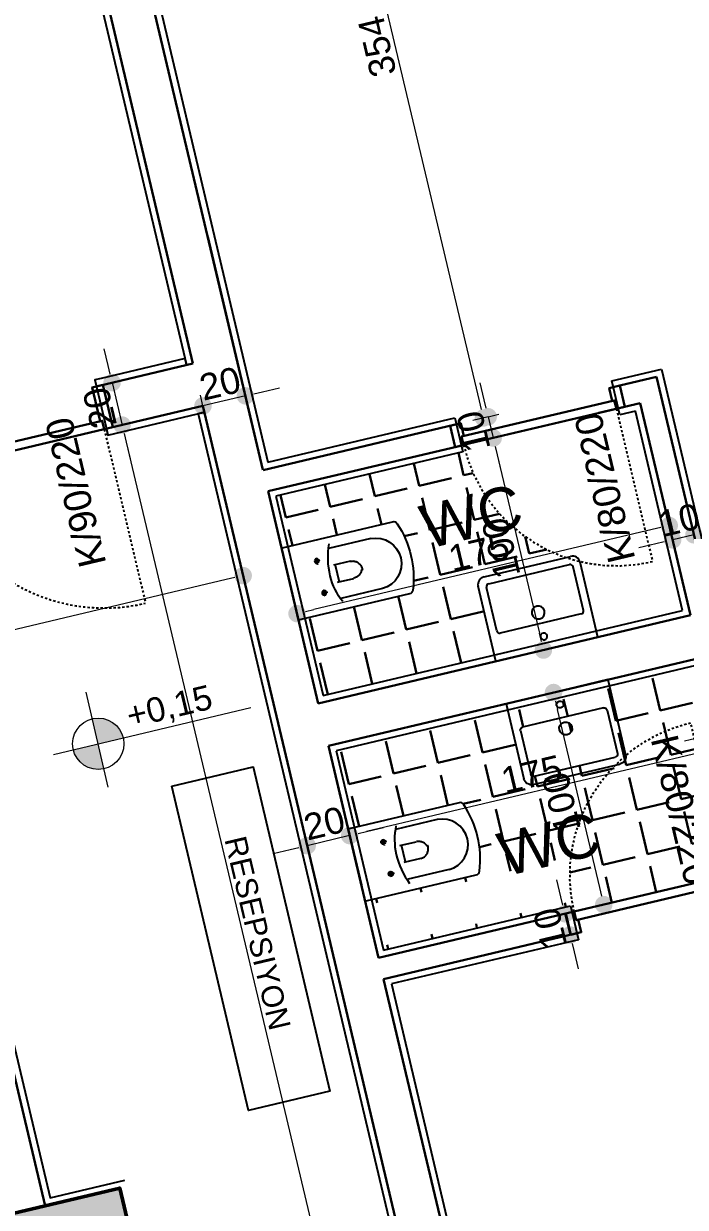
# Model space of a CAD drawing. Header units: millimetres. Extents: x 38129 to 72024, y -56282 to 16512.
# Drawn here: x 40850.4 to 40880.7, y -44482.3 to -44428 of the extents above; entities that cross this region are included whole.
import ezdxf

# ---------------------------------------------------------------- set-up
doc = ezdxf.new("R2010")
doc.units = ezdxf.units.MM
doc.linetypes.add('CENTER2', pattern=[1.125, 0.75, -0.125, 0.125, -0.125])
doc.linetypes.add('HIDDEN', pattern=[0.375, 0.25, -0.125])
for name, color, linetype, lineweight in [('COLUMN4', 3, 'Continuous', 50), ('DIŞÖLÇÜ', 37, 'Continuous', 0), ('DUVAR', 255, 'Continuous', 30), ('KAPI', 4, 'Continuous', 30), ('KOT', 7, 'Continuous', 20), ('M', 210, 'Continuous', 30), ('mahal', 7, 'Continuous', 5), ('pencere+KAPI', 1, 'Continuous', 0), ('TARAMA', 252, 'Continuous', 0), ('ölçü İÇ', 31, 'Continuous', 0)]:
    doc.layers.add(name, color=color, linetype=linetype, lineweight=lineweight)
for name, color, linetype in [('HIDDEN', 1, 'HIDDEN'), ('sıva', 41, 'Continuous'), ('tefriş', 42, 'Continuous')]:
    doc.layers.add(name, color=color, linetype=linetype)
doc.styles.add('icdisolcu_yazi', font='arial.ttf')
doc.styles.get("Standard").update_dxf_attribs({"font": 'arial.ttf'})
doc.styles.add('style1', font='arial.ttf')
doc.dimstyles.new('İç Ölçü', dxfattribs={"dimtxt": 12, "dimasz": 8, "dimexe": 5, "dimexo": 0, "dimgap": 2, "dimtad": 1, "dimdec": 0, "dimzin": 12, "dimdsep": 46, "dimtxsty": 'icdisolcu_yazi', "dimblk": 'DOT', "dimcen": 8, "dimdle": 5, "dimclrd": 256, "dimclre": 256, "dimclrt": 7, "dimadec": 0, "dimazin": 3, "dimtfac": 1, "dimtdec": 0, "dimtix": 1, "dimtmove": 2, "dimatfit": 3, "dimldrblk": 'DOT', "dimfxl": 0, "dimtolj": 1, "dimtzin": 0, "dimlwd": -1, "dimlwe": -1, "dimarcsym": 0})
pattern_1 = [(0, (0, -4343.514), (0, 20.955), [15.24, -5.715]), (90, (0, -4343.514), (-20.955, 1e-15), [15.24, -5.715])]

# ---------------------------------------------------------------- blocks, each defined once
blk = doc.blocks.new('*U12')
for p, q in [((4, 0), (0, 0)), ((86, 0), (90, 0))]:
    blk.add_line(p, q)
blk.add_lwpolyline([(4, 0), (86, 0), (86, -4), (4, -4)], close=True)
for points in [[(0, -20), (5, -20), (5, -4)], [(90, -20), (85, -20), (85, -4)]]:
    blk.add_lwpolyline(points)
at = {"layer": 'DUVAR'}
for p, q in [((0, 0), (0, -20)), ((90, 0), (90, -20))]:
    blk.add_line(p, q, dxfattribs=at)
at = {"layer": 'HIDDEN'}
blk.add_line((4, 0), (4, 82), dxfattribs=at)
blk.add_arc((4, 0), 82, 360, 90, dxfattribs=at)
blk = doc.blocks.new('_Dot')
at = {"color": 0, "lineweight": -2}
blk.add_line((-0.5, 0), (-1, 0), dxfattribs=at)
at = {"color": 0, "lineweight": 30, "const_width": 0.5}
blk.add_lwpolyline([(-0.25, 0, 1), (0.25, 0, 1)], format="xyb", close=True, dxfattribs=at)
blk = doc.blocks.new('*D174')
at = {"layer": 'Defpoints', "color": 0, "transparency": 16777216}
for p in [(37663.56, -17993.44), (37663.56, -18013.44), (37663.56, -18013.44)]:
    blk.add_point(p, dxfattribs=at)
at = {"layer": 'ölçü İÇ', "linetype": 'Continuous', "transparency": 16777216}
for p, q in [((37663.56, -17985.44), (37663.56, -17977.44)), ((37663.56, -17993.44), (37663.56, -18013.44)), ((37663.56, -18021.44), (37663.56, -18029.44))]:
    blk.add_line(p, q, dxfattribs=at)
at = {"layer": 'ölçü İÇ', "transparency": 16777216}
for p, q in [((37663.56, -17993.44), (37668.56, -17993.44)), ((37663.56, -18013.44), (37668.56, -18013.44))]:
    blk.add_line(p, q, dxfattribs=at)
at = {"layer": 'ölçü İÇ', "transparency": 16777216, "xscale": 8, "yscale": 8, "zscale": 8}
for p, rotation in [((37663.56, -17993.44), 270), ((37663.56, -18013.44), 90)]:
    blk.add_blockref('_Dot', p, dxfattribs=dict(at, rotation=rotation))
at = {"layer": 'ölçü İÇ', "color": 7, "transparency": 16777216, "insert": (37655.43, -18003.44), "char_height": 12, "attachment_point": 5, "rotation": 90, "style": 'icdisolcu_yazi'}
blk.add_mtext('\\A1;20', dxfattribs=at)
blk = doc.blocks.new('*D175')
at = {"layer": 'Defpoints', "color": 0, "transparency": 16777216}
for p in [(37663.56, -18013.44), (37663.56, -19393.76), (37663.56, -19393.76)]:
    blk.add_point(p, dxfattribs=at)
at = {"layer": 'ölçü İÇ', "transparency": 16777216}
for p, q in [((37663.56, -18013.44), (37668.56, -18013.44)), ((37663.56, -19393.76), (37668.56, -19393.76))]:
    blk.add_line(p, q, dxfattribs=at)
at = {"layer": 'ölçü İÇ', "linetype": 'Continuous', "transparency": 16777216}
blk.add_line((37663.56, -18021.44), (37663.56, -19385.76), dxfattribs=at)
at = {"layer": 'ölçü İÇ', "transparency": 16777216, "xscale": 8, "yscale": 8, "zscale": 8}
for p, rotation in [((37663.56, -18013.44), 90), ((37663.56, -19393.76), 270)]:
    blk.add_blockref('_Dot', p, dxfattribs=dict(at, rotation=rotation))
at = {"layer": 'ölçü İÇ', "color": 7, "transparency": 16777216, "insert": (37655.43, -18703.6), "char_height": 12, "attachment_point": 5, "rotation": 90, "style": 'icdisolcu_yazi'}
blk.add_mtext('\\A1;1380', dxfattribs=at)
blk = doc.blocks.new('*D232')
at = {"layer": 'Defpoints', "color": 0, "transparency": 16777216}
for p in [(37701.66, -18013.44), (37701.66, -18013.44), (37721.66, -18048.06)]:
    blk.add_point(p, dxfattribs=at)
at = {"layer": 'ölçü İÇ', "transparency": 16777216}
for p, q in [((37701.66, -18013.44), (37701.66, -18008.44)), ((37721.66, -18018.44), (37721.66, -18008.44))]:
    blk.add_line(p, q, dxfattribs=at)
at = {"layer": 'ölçü İÇ', "linetype": 'Continuous', "transparency": 16777216}
for p, q in [((37693.66, -18013.44), (37685.66, -18013.44)), ((37721.66, -18013.44), (37701.66, -18013.44)), ((37729.66, -18013.44), (37737.66, -18013.44))]:
    blk.add_line(p, q, dxfattribs=at)
at = {"layer": 'ölçü İÇ', "transparency": 16777216, "xscale": 8, "yscale": 8, "zscale": 8}
blk.add_blockref('_Dot', (37701.66, -18013.44), dxfattribs=at)
at = {"layer": 'ölçü İÇ', "transparency": 16777216, "xscale": 8, "yscale": 8, "zscale": 8, "rotation": 180}
blk.add_blockref('_Dot', (37721.66, -18013.44), dxfattribs=at)
at = {"layer": 'ölçü İÇ', "color": 7, "transparency": 16777216, "insert": (37711.66, -18005.31), "char_height": 12, "attachment_point": 5, "style": 'icdisolcu_yazi'}
blk.add_mtext('\\A1;20', dxfattribs=at)
blk = doc.blocks.new('*D233')
at = {"layer": 'Defpoints', "color": 0, "transparency": 16777216}
for p in [(37396.77, -18093.47), (37701.66, -18093.4), (37396.77, -18113.28)]:
    blk.add_point(p, dxfattribs=at)
at = {"layer": 'ölçü İÇ', "transparency": 16777216}
for p, q in [((37396.77, -18098.47), (37396.77, -18088.47)), ((37701.66, -18093.4), (37701.66, -18098.47))]:
    blk.add_line(p, q, dxfattribs=at)
at = {"layer": 'ölçü İÇ', "linetype": 'Continuous', "transparency": 16777216}
blk.add_line((37693.66, -18093.47), (37404.77, -18093.47), dxfattribs=at)
at = {"layer": 'ölçü İÇ', "transparency": 16777216, "xscale": 8, "yscale": 8, "zscale": 8, "rotation": 180}
blk.add_blockref('_Dot', (37396.77, -18093.47), dxfattribs=at)
at = {"layer": 'ölçü İÇ', "transparency": 16777216, "xscale": 8, "yscale": 8, "zscale": 8}
blk.add_blockref('_Dot', (37701.66, -18093.47), dxfattribs=at)
at = {"layer": 'ölçü İÇ', "color": 7, "transparency": 16777216, "insert": (37549.21, -18085.34), "char_height": 12, "attachment_point": 5, "style": 'icdisolcu_yazi'}
blk.add_mtext('\\A1;305', dxfattribs=at)
blk = doc.blocks.new('duravit-caro-asma-62')
for p, q in [((-458.1, 117.6), (-259.3, 117.6)), ((-387, 1), (-387.6, -2.9)), ((-386.1, 4.7), (-387, 1)), ((-385, 8.2), (-386.1, 4.7)), ((-383.7, 11.7), (-385, 8.2)), ((-382.1, 15), (-383.7, 11.7)), ((-380.3, 18.1), (-382.1, 15)), ((-378.3, 21.1), (-380.3, 18.1)), ((-376.1, 23.8), (-378.3, 21.1)), ((-373.7, 26.4), (-376.1, 23.8)), ((-371.1, 28.7), (-373.7, 26.4)), ((-368.2, 30.8), (-371.1, 28.7)), ((-365.2, 32.7), (-368.2, 30.8)), ((-362, 34.3), (-365.2, 32.7)), ((-358.6, 35.7), (-362, 34.3)), ((-355, 36.8), (-358.6, 35.7)), ((-351.2, 37.5), (-355, 36.8)), ((-347.3, 38), (-351.2, 37.5)), ((-343.1, 38.2), (-347.3, 38)), ((-344.1, 38.2), (-264.1, 38.2)), ((-271.2, 37.2), (-271.2, -41.8)), ((-388, -6.8), (-388.1, -6.8)), ((-388.1, -6.8), (-388, -10.8)), ((-387.6, -2.9), (-388, -6.8)), ((-388, -10.8), (-387.6, -14.7)), ((-387.6, -14.7), (-386.9, -10.6)), ((-386.9, -10.6), (-386, -14.3)), ((-386, -14.3), (-384.8, -10)), ((-384.8, -10), (-383.4, -13.5)), ((-383.4, -13.5), (-381.8, -16.8)), ((-381.8, -16.8), (-379.9, -20)), ((-379.9, -20), (-377.8, -23.1)), ((-377.8, -23.1), (-375.5, -25.9)), ((-375.5, -25.9), (-372.9, -28.5)), ((-372.9, -28.5), (-370.2, -30.9)), ((-370.2, -30.9), (-367.2, -33.1)), ((-367.2, -33.1), (-364.1, -35.1)), ((-364.1, -35.1), (-360.7, -36.7)), ((-360.7, -36.7), (-357.2, -38.2)), ((-357.2, -38.2), (-353.4, -39.3)), ((-353.4, -39.3), (-349.5, -40.1)), ((-349.5, -40.1), (-345.4, -40.6)), ((-345.4, -40.6), (-341.1, -40.8)), ((-264.1, -41.8), (-340.1, -41.8)), ((-458.1, -117.6), (-260.9, -117.6))]:
    blk.add_line(p, q)
at = {"color": 4, "linetype": 'CENTER2', "ltscale": 30}
for p, q in [((-208.9, 75), (-176.5, 75)), ((-193.4, 90.5), (-193.4, 57.4)), ((-208.9, -75), (-176.5, -75)), ((-193.4, -90.5), (-193.4, -57.4))]:
    blk.add_line(p, q, dxfattribs=at)
blk.add_lwpolyline([(-50, 165, 0.414214), (-55, 170), (-573.2, 170, 0.320013), (-592.1, 156.5, 0.178212), (-592.1, -156.5, 0.320013), (-573.2, -170), (-55, -170, 0.414214), (-50, -165)], format="xyb", close=True)
for centre in [(-193.4, 75), (-193.4, -75)]:
    blk.add_circle(centre, 10)
for centre, radius, start, end in [((-454.3, 0), 117.7, 91.839, 268.161), ((-598.4, -3.9), 360.4, 359.6639, 23.2064), ((-541.7, -3.9), 303.7, 334.6873, 359.5949)]:
    blk.add_arc(centre, radius, start, end)
blk = doc.blocks.new('A$C5F901649')
at = {"layer": 'tefriş'}
for p, q in [((3, 32.48), (37, 32.48)), ((0, 0), (0, 29.48)), ((2.97, 11.25), (3, 28.35)), ((4.12, 29.48), (35.88, 29.48)), ((37.03, 11.25), (37, 28.35)), ((40, 0), (40, 29.48)), ((35.91, 10.13), (4.09, 10.13)), ((0, 0), (20, 0)), ((40, 0), (20, 0))]:
    blk.add_line(p, q, dxfattribs=at)
for centre, radius, start, end in [((3, 29.48), 3, 90, 180), ((37, 29.48), 3, 0, 90), ((4.12, 28.35), 1.13, 90, 179.9238), ((35.88, 28.35), 1.13, 0.0762, 90), ((20, 14.45), 2.48, 90, 270), ((20, 14.45), 2.48, 270, 90), ((4.09, 11.25), 1.13, 179.9238, 270), ((35.91, 11.25), 1.13, 270, 0.0762), ((20, 5.05), 1.31, 90, 270), ((20, 5.05), 1.31, 270, 90)]:
    blk.add_arc(centre, radius, start, end, dxfattribs=at)
blk = doc.blocks.new('*U11')
for p, q in [((4, 0), (0, 0)), ((76, 0), (80, 0))]:
    blk.add_line(p, q)
blk.add_lwpolyline([(4, 0), (76, 0), (76, -4), (4, -4)], close=True)
for points in [[(0, -10), (5, -10), (5, -4)], [(80, -10), (75, -10), (75, -4)]]:
    blk.add_lwpolyline(points)
at = {"layer": 'DUVAR'}
for p, q in [((0, 0), (0, -10)), ((80, 0), (80, -10))]:
    blk.add_line(p, q, dxfattribs=at)
at = {"layer": 'HIDDEN'}
blk.add_line((4, 0), (4, 72), dxfattribs=at)
blk.add_arc((4, 0), 72, 0, 90, dxfattribs=at)
blk = doc.blocks.new('*D166')
at = {"layer": 'Defpoints', "color": 0, "transparency": 16777216}
for p in [(37809.5, -18278.45), (37809.82, -18278.45), (37809.5, -18288.44)]:
    blk.add_point(p, dxfattribs=at)
at = {"layer": 'ölçü İÇ', "linetype": 'Continuous', "transparency": 16777216}
for p, q in [((37809.5, -18270.45), (37809.5, -18262.45)), ((37809.5, -18288.44), (37809.5, -18278.45)), ((37809.5, -18296.44), (37809.5, -18304.44))]:
    blk.add_line(p, q, dxfattribs=at)
at = {"layer": 'ölçü İÇ', "transparency": 16777216}
for p, q in [((37809.82, -18278.45), (37804.5, -18278.45)), ((37809.5, -18288.44), (37814.5, -18288.44))]:
    blk.add_line(p, q, dxfattribs=at)
at = {"layer": 'ölçü İÇ', "transparency": 16777216, "xscale": 8, "yscale": 8, "zscale": 8}
for p, rotation in [((37809.5, -18278.45), 270), ((37809.5, -18288.44), 90)]:
    blk.add_blockref('_Dot', p, dxfattribs=dict(at, rotation=rotation))
at = {"layer": 'ölçü İÇ', "color": 7, "transparency": 16777216, "insert": (37801.37, -18283.44), "char_height": 12, "attachment_point": 5, "rotation": 90, "style": 'icdisolcu_yazi'}
blk.add_mtext('\\A1;10', dxfattribs=at)
blk = doc.blocks.new('*D167')
at = {"layer": 'Defpoints', "color": 0, "transparency": 16777216}
for p in [(37827.78, -18178.45), (37829.4, -18178.45), (37809.82, -18278.45)]:
    blk.add_point(p, dxfattribs=at)
at = {"layer": 'ölçü İÇ', "transparency": 16777216}
for p, q in [((37829.4, -18178.45), (37822.78, -18178.45)), ((37822.78, -18278.45), (37832.78, -18278.45))]:
    blk.add_line(p, q, dxfattribs=at)
at = {"layer": 'ölçü İÇ', "linetype": 'Continuous', "transparency": 16777216}
blk.add_line((37827.78, -18270.45), (37827.78, -18186.45), dxfattribs=at)
at = {"layer": 'ölçü İÇ', "transparency": 16777216, "xscale": 8, "yscale": 8, "zscale": 8}
for p, rotation in [((37827.78, -18178.45), 90), ((37827.78, -18278.45), 270)]:
    blk.add_blockref('_Dot', p, dxfattribs=dict(at, rotation=rotation))
at = {"layer": 'ölçü İÇ', "color": 7, "transparency": 16777216, "insert": (37819.66, -18228.45), "char_height": 12, "attachment_point": 5, "rotation": 90, "style": 'icdisolcu_yazi'}
blk.add_mtext('\\A1;100', dxfattribs=at)
blk = doc.blocks.new('*D168')
at = {"layer": 'Defpoints', "color": 0, "transparency": 16777216}
for p in [(37897.1, -18214), (37907.11, -18214), (37897.1, -18220.77)]:
    blk.add_point(p, dxfattribs=at)
at = {"layer": 'ölçü İÇ', "transparency": 16777216}
for p, q in [((37897.1, -18219), (37897.1, -18209)), ((37907.11, -18214), (37907.11, -18209))]:
    blk.add_line(p, q, dxfattribs=at)
at = {"layer": 'ölçü İÇ', "linetype": 'Continuous', "transparency": 16777216}
for p, q in [((37889.1, -18214), (37881.1, -18214)), ((37907.11, -18214), (37897.1, -18214)), ((37915.11, -18214), (37923.11, -18214))]:
    blk.add_line(p, q, dxfattribs=at)
at = {"layer": 'ölçü İÇ', "transparency": 16777216, "xscale": 8, "yscale": 8, "zscale": 8}
blk.add_blockref('_Dot', (37897.1, -18214), dxfattribs=at)
at = {"layer": 'ölçü İÇ', "transparency": 16777216, "xscale": 8, "yscale": 8, "zscale": 8, "rotation": 180}
blk.add_blockref('_Dot', (37907.11, -18214), dxfattribs=at)
at = {"layer": 'ölçü İÇ', "color": 7, "transparency": 16777216, "insert": (37902.1, -18205.88), "char_height": 12, "attachment_point": 5, "style": 'icdisolcu_yazi'}
blk.add_mtext('\\A1;10', dxfattribs=at)
blk = doc.blocks.new('*D169')
at = {"layer": 'Defpoints', "color": 0, "transparency": 16777216}
for p in [(37721.66, -18220.78), (37721.66, -18220.78), (37897.1, -18220.77)]:
    blk.add_point(p, dxfattribs=at)
at = {"layer": 'ölçü İÇ', "transparency": 16777216}
for p, q in [((37721.66, -18220.78), (37721.66, -18225.78)), ((37897.1, -18220.77), (37897.1, -18225.78))]:
    blk.add_line(p, q, dxfattribs=at)
at = {"layer": 'ölçü İÇ', "linetype": 'Continuous', "transparency": 16777216}
blk.add_line((37889.1, -18220.78), (37729.66, -18220.78), dxfattribs=at)
at = {"layer": 'ölçü İÇ', "transparency": 16777216, "xscale": 8, "yscale": 8, "zscale": 8, "rotation": 180}
blk.add_blockref('_Dot', (37721.66, -18220.78), dxfattribs=at)
at = {"layer": 'ölçü İÇ', "transparency": 16777216, "xscale": 8, "yscale": 8, "zscale": 8}
blk.add_blockref('_Dot', (37897.1, -18220.78), dxfattribs=at)
at = {"layer": 'ölçü İÇ', "color": 7, "transparency": 16777216, "insert": (37809.38, -18212.65), "char_height": 12, "attachment_point": 5, "style": 'icdisolcu_yazi'}
blk.add_mtext('\\A1;175', dxfattribs=at)
blk = doc.blocks.new('*D170')
at = {"layer": 'Defpoints', "color": 0, "transparency": 16777216}
for p in [(37827.78, -18048.45), (37827.78, -18058.45), (37828.11, -18058.45)]:
    blk.add_point(p, dxfattribs=at)
at = {"layer": 'ölçü İÇ', "linetype": 'Continuous', "transparency": 16777216}
for p, q in [((37827.78, -18040.45), (37827.78, -18032.45)), ((37827.78, -18048.45), (37827.78, -18058.45)), ((37827.78, -18066.45), (37827.78, -18074.45))]:
    blk.add_line(p, q, dxfattribs=at)
at = {"layer": 'ölçü İÇ', "transparency": 16777216}
for p, q in [((37827.78, -18048.45), (37832.78, -18048.45)), ((37828.11, -18058.45), (37822.78, -18058.45))]:
    blk.add_line(p, q, dxfattribs=at)
at = {"layer": 'ölçü İÇ', "transparency": 16777216, "xscale": 8, "yscale": 8, "zscale": 8}
for p, rotation in [((37827.78, -18048.45), 270), ((37827.78, -18058.45), 90)]:
    blk.add_blockref('_Dot', p, dxfattribs=dict(at, rotation=rotation))
at = {"layer": 'ölçü İÇ', "color": 7, "transparency": 16777216, "insert": (37819.66, -18053.45), "char_height": 12, "attachment_point": 5, "rotation": 90, "style": 'icdisolcu_yazi'}
blk.add_mtext('\\A1;10', dxfattribs=at)
blk = doc.blocks.new('*D171')
at = {"layer": 'Defpoints', "color": 0, "transparency": 16777216}
for p in [(37809.82, -18058.45), (37827.78, -18158.44), (37829.4, -18158.44)]:
    blk.add_point(p, dxfattribs=at)
at = {"layer": 'ölçü İÇ', "transparency": 16777216}
for p, q in [((37822.78, -18058.45), (37832.78, -18058.45)), ((37829.4, -18158.44), (37822.78, -18158.44))]:
    blk.add_line(p, q, dxfattribs=at)
at = {"layer": 'ölçü İÇ', "linetype": 'Continuous', "transparency": 16777216}
blk.add_line((37827.78, -18066.45), (37827.78, -18150.44), dxfattribs=at)
at = {"layer": 'ölçü İÇ', "transparency": 16777216, "xscale": 8, "yscale": 8, "zscale": 8}
for p, rotation in [((37827.78, -18058.45), 90), ((37827.78, -18158.44), 270)]:
    blk.add_blockref('_Dot', p, dxfattribs=dict(at, rotation=rotation))
at = {"layer": 'ölçü İÇ', "color": 7, "transparency": 16777216, "insert": (37819.66, -18108.45), "char_height": 12, "attachment_point": 5, "rotation": 90, "style": 'icdisolcu_yazi'}
blk.add_mtext('\\A1;100', dxfattribs=at)
blk = doc.blocks.new('*D172')
at = {"layer": 'Defpoints', "color": 0, "transparency": 16777216}
for p in [(37897.1, -18116.11), (37897.1, -18122.89), (37907.11, -18122.89)]:
    blk.add_point(p, dxfattribs=at)
at = {"layer": 'ölçü İÇ', "transparency": 16777216}
for p, q in [((37897.1, -18117.89), (37897.1, -18127.89)), ((37907.11, -18122.89), (37907.11, -18127.89))]:
    blk.add_line(p, q, dxfattribs=at)
at = {"layer": 'ölçü İÇ', "linetype": 'Continuous', "transparency": 16777216}
for p, q in [((37889.1, -18122.89), (37881.1, -18122.89)), ((37907.11, -18122.89), (37897.1, -18122.89)), ((37915.11, -18122.89), (37923.11, -18122.89))]:
    blk.add_line(p, q, dxfattribs=at)
at = {"layer": 'ölçü İÇ', "transparency": 16777216, "xscale": 8, "yscale": 8, "zscale": 8}
blk.add_blockref('_Dot', (37897.1, -18122.89), dxfattribs=at)
at = {"layer": 'ölçü İÇ', "transparency": 16777216, "xscale": 8, "yscale": 8, "zscale": 8, "rotation": 180}
blk.add_blockref('_Dot', (37907.11, -18122.89), dxfattribs=at)
at = {"layer": 'ölçü İÇ', "color": 7, "transparency": 16777216, "insert": (37902.1, -18114.76), "char_height": 12, "attachment_point": 5, "style": 'icdisolcu_yazi'}
blk.add_mtext('\\A1;10', dxfattribs=at)
blk = doc.blocks.new('*D173')
at = {"layer": 'Defpoints', "color": 0, "transparency": 16777216}
for p in [(37721.66, -18116.12), (37721.66, -18116.12), (37897.1, -18116.11)]:
    blk.add_point(p, dxfattribs=at)
at = {"layer": 'ölçü İÇ', "transparency": 16777216}
for p, q in [((37721.66, -18116.12), (37721.66, -18111.12)), ((37897.1, -18116.11), (37897.1, -18121.12))]:
    blk.add_line(p, q, dxfattribs=at)
at = {"layer": 'ölçü İÇ', "linetype": 'Continuous', "transparency": 16777216}
blk.add_line((37889.1, -18116.12), (37729.66, -18116.12), dxfattribs=at)
at = {"layer": 'ölçü İÇ', "transparency": 16777216, "xscale": 8, "yscale": 8, "zscale": 8, "rotation": 180}
blk.add_blockref('_Dot', (37721.66, -18116.12), dxfattribs=at)
at = {"layer": 'ölçü İÇ', "transparency": 16777216, "xscale": 8, "yscale": 8, "zscale": 8}
blk.add_blockref('_Dot', (37897.1, -18116.12), dxfattribs=at)
at = {"layer": 'ölçü İÇ', "color": 7, "transparency": 16777216, "insert": (37809.38, -18107.99), "char_height": 12, "attachment_point": 5, "style": 'icdisolcu_yazi'}
blk.add_mtext('\\A1;175', dxfattribs=at)
blk = doc.blocks.new('*D134')
at = {"layer": 'Defpoints', "color": 0, "transparency": 16777216}
for p in [(37825.56, -17694.41), (37825.73, -17694.41), (37827.78, -18048.45)]:
    blk.add_point(p, dxfattribs=at)
at = {"layer": 'ölçü İÇ', "transparency": 16777216}
for p, q in [((37825.73, -17694.41), (37820.56, -17694.41)), ((37827.78, -18048.45), (37820.56, -18048.45))]:
    blk.add_line(p, q, dxfattribs=at)
at = {"layer": 'ölçü İÇ', "linetype": 'Continuous', "transparency": 16777216}
blk.add_line((37825.56, -18040.45), (37825.56, -17702.41), dxfattribs=at)
at = {"layer": 'ölçü İÇ', "transparency": 16777216, "xscale": 8, "yscale": 8, "zscale": 8}
for p, rotation in [((37825.56, -17694.41), 90), ((37825.56, -18048.45), 270)]:
    blk.add_blockref('_Dot', p, dxfattribs=dict(at, rotation=rotation))
at = {"layer": 'ölçü İÇ', "color": 7, "transparency": 16777216, "insert": (37817.43, -17871.43), "char_height": 12, "attachment_point": 5, "rotation": 90, "style": 'icdisolcu_yazi'}
blk.add_mtext('\\A1;354', dxfattribs=at)
blk = doc.blocks.new('wertertw')
at = {"layer": 'TARAMA', "lineweight": -3}
h = blk.add_hatch(dxfattribs=at)
h.set_pattern_fill('ANSI33', color=256, scale=2.5, style=0)
h.set_pattern_definition([(45, (-86643.698, -32547.66), (-11.2253202, 11.2253202), []), (45, (-86632.472, -32547.66), (-11.2253202, 11.2253202), [7.9375, -3.96875])])
h.paths.add_polyline_path([(-616.25, 351.94), (-616.25, -88.06), (-306.25, -88.06), (-306.25, -68.06), (-596.25, -68.06), (-596.25, 331.94), (-306.25, 331.94), (-306.25, 351.94)])
h.paths.add_polyline_path([(38.75, -338.06), (78.75, -338.06), (78.75, -378.06), (38.75, -378.06)])
h.paths.add_polyline_path([(-471.25, -318.06), (-441.25, -318.06), (-441.25, -378.06), (-471.25, -378.06)])
h.paths.add_polyline_path([(-961.25, -318.06), (-931.25, -318.06), (-931.25, -378.06), (-961.25, -378.06)])
h.paths.add_polyline_path([(343.75, -163.06), (413.75, -163.06), (413.75, -198.06), (343.75, -198.06)])
h.paths.add_polyline_path([(8.75, -163.06), (78.75, -163.06), (78.75, -198.06), (8.75, -198.06)])
h.paths.add_polyline_path([(-1036.25, -148.06), (-906.25, -148.06), (-906.25, -178.06), (-1036.25, -178.06)])
h.paths.add_polyline_path([(-976.25, 256.94), (-916.25, 256.94), (-916.25, 226.94), (-976.25, 226.94)])
h.paths.add_polyline_path([(343.75, 459.44), (413.75, 459.44), (413.75, 424.44), (343.75, 424.44)])
h.paths.add_polyline_path([(8.75, 459.44), (78.75, 459.44), (78.75, 424.44), (8.75, 424.44)])
h.paths.add_polyline_path([(-616.25, 531.94), (-306.25, 531.94), (-306.25, 511.94), (-616.25, 511.94)])
h.paths.add_polyline_path([(-976.25, 656.94), (-916.25, 656.94), (-916.25, 626.94), (-976.25, 626.94)])
h.paths.add_polyline_path([(-616.25, 971.94), (-306.25, 971.94), (-306.25, 951.94), (-616.25, 951.94)])
h.paths.add_polyline_path([(343.75, 1081.94), (413.75, 1081.94), (413.75, 1046.94), (343.75, 1046.94)])
h.paths.add_polyline_path([(8.75, 1081.94), (78.75, 1081.94), (78.75, 1046.94), (8.75, 1046.94)])
h.paths.add_polyline_path([(-1036.25, 1061.94), (-906.25, 1061.94), (-906.25, 1031.94), (-1036.25, 1031.94)])
h.paths.add_polyline_path([(-931.25, 1286.94), (-901.25, 1286.94), (-901.25, 1226.94), (-931.25, 1226.94)])
h.paths.add_polyline_path([(68.75, 1332.04), (108.75, 1332.04), (108.75, 1292.04), (68.75, 1292.04)])
h.paths.add_polyline_path([(-511.25, 1332.04), (-481.25, 1332.04), (-481.25, 1252.04), (-511.25, 1252.04)])
at = {"layer": 'COLUMN4', "color": 3}
blk.add_lwpolyline([(-616.25, 971.94), (-306.25, 971.94), (-306.25, 951.94), (-616.25, 951.94)], close=True, dxfattribs=at)
blk = doc.blocks.new('*D239')
at = {"layer": 'Defpoints', "color": 0, "transparency": 16777216}
for p in [(37701.66, -18220.78), (37701.66, -18223.98), (37721.66, -18220.78)]:
    blk.add_point(p, dxfattribs=at)
at = {"layer": 'ölçü İÇ', "transparency": 16777216}
for p, q in [((37701.66, -18223.98), (37701.66, -18215.78)), ((37721.66, -18220.78), (37721.66, -18225.78))]:
    blk.add_line(p, q, dxfattribs=at)
at = {"layer": 'ölçü İÇ', "linetype": 'Continuous', "transparency": 16777216}
for p, q in [((37693.66, -18220.78), (37685.66, -18220.78)), ((37721.66, -18220.78), (37701.66, -18220.78)), ((37729.66, -18220.78), (37737.66, -18220.78))]:
    blk.add_line(p, q, dxfattribs=at)
at = {"layer": 'ölçü İÇ', "transparency": 16777216, "xscale": 8, "yscale": 8, "zscale": 8}
blk.add_blockref('_Dot', (37701.66, -18220.78), dxfattribs=at)
at = {"layer": 'ölçü İÇ', "transparency": 16777216, "xscale": 8, "yscale": 8, "zscale": 8, "rotation": 180}
blk.add_blockref('_Dot', (37721.66, -18220.78), dxfattribs=at)
at = {"layer": 'ölçü İÇ', "color": 7, "transparency": 16777216, "insert": (37711.66, -18212.65), "char_height": 12, "attachment_point": 5, "style": 'icdisolcu_yazi'}
blk.add_mtext('\\A1;20', dxfattribs=at)
blk = doc.blocks.new('RTY45TGDFGS')
at = {"layer": 'KOT'}
for points in [[(37619.22, -18141.43), (37619.22, -18153.2), (37630.99, -18153.2, 0.414214)], [(37619.22, -18153.2), (37607.45, -18153.2, 0.414214), (37619.22, -18164.97)]]:
    blk.add_hatch(color=256, dxfattribs=at).paths.add_polyline_path(points)
at = {"layer": 'M'}
h = blk.add_hatch(dxfattribs=at)
h.set_pattern_fill('ANGLE', color=256, scale=3)
h.set_pattern_definition(pattern_1)
h.paths.add_polyline_path([(37805.4, -18123.07, -0.414214), (37809, -18119.47), (37847.61, -18119.47, -0.258349), (37813.82, -18058.45), (37812.82, -18058.45), (37812.82, -18061.45), (37724.66, -18061.45), (37724.66, -18085.2), (37773.99, -18085.21, -0.320013), (37775.88, -18086.55, -0.178212), (37775.88, -18117.86, -0.320013), (37773.99, -18119.21), (37724.66, -18119.2), (37724.66, -18155.45), (37805.4, -18155.44)])
h.paths.add_polyline_path([(37832.11, -18125.94), (37832.11, -18091.97), (37807.38, -18091.97), (37807.38, -18125.94)], flags=25)
h.paths.add_polyline_path([(37791.82, -18120.44), (37825.79, -18120.44), (37825.79, -18095.71), (37791.82, -18095.71)], flags=24)
h.paths.add_polyline_path([(37781.12, -18112.34), (37837.67, -18112.34), (37837.67, -18071.13), (37781.12, -18071.13)], flags=24)
h = blk.add_hatch(dxfattribs=at)
h.set_pattern_fill('ANGLE', color=256, scale=3)
h.set_pattern_definition(pattern_1)
h.paths.add_polyline_path([(37805.4, -18181.44), (37724.66, -18181.45), (37724.66, -18217.69), (37773.99, -18217.69, -0.320013), (37775.88, -18219.04, -0.178212), (37775.88, -18250.34, -0.320013), (37773.99, -18251.69), (37724.66, -18251.69), (37724.66, -18253.65), (37818.23, -18253.65, -0.16647), (37847.61, -18217.42), (37809, -18217.42, -0.414214), (37805.4, -18213.82)], flags=17)
h.paths.add_polyline_path([(37818.23, -18253.65), (37724.66, -18253.65), (37724.66, -18273.5), (37813.99, -18273.5, -0.070804)], flags=16)
h.paths.add_polyline_path([(37894.1, -18181.44), (37724.66, -18181.45), (37724.66, -18217.69), (37773.99, -18217.69, -0.320013), (37775.88, -18219.04, -0.178212), (37775.88, -18250.34, -0.320013), (37773.99, -18251.69), (37724.66, -18251.69), (37724.66, -18275.44), (37812.82, -18275.43), (37812.82, -18278.44), (37813.82, -18278.44), (37885.82, -18278.44), (37886.83, -18278.44), (37886.83, -18275.44), (37894.11, -18275.44)])
h.paths.add_polyline_path([(37848.49, -18190.6), (37810.31, -18190.6, 0.414734), (37808.96, -18191.95), (37809, -18212.47, 0.413693), (37810.35, -18213.82), (37848.46, -18213.82, 0.413693), (37849.81, -18212.47), (37849.84, -18191.95, 0.414734)], flags=16)
h.paths.add_polyline_path([(37829.4, -18198.76, -1), (37829.4, -18192.82, -1)], flags=16)
h.paths.add_polyline_path([(37829.4, -18186.09, -1), (37829.4, -18182.94, -1)], flags=16)
h.paths.add_polyline_path([(37832.11, -18245.94), (37832.11, -18211.97), (37807.38, -18211.97), (37807.38, -18245.94)], flags=24)
h.paths.add_polyline_path([(37791.82, -18225.1), (37825.79, -18225.1), (37825.79, -18200.37), (37791.82, -18200.37)], flags=24)
h.paths.add_polyline_path([(37781.12, -18266.4), (37837.67, -18266.39), (37837.67, -18225.18), (37781.12, -18225.18)], flags=24)
h.paths.add_polyline_path([(37889.27, -18218.33), (37913.92, -18218.33), (37913.92, -18193.6), (37889.27, -18193.6)], flags=9)
h.paths.add_polyline_path([(37859.39, -18205.01), (37859.39, -18281.17), (37885.15, -18281.16), (37885.14, -18205)], flags=9)
h = blk.add_hatch(dxfattribs=at)
h.set_pattern_fill('ANGLE', color=256, scale=3)
h.set_pattern_definition(pattern_1)
h.paths.add_polyline_path([(37805.4, -18181.44), (37724.66, -18181.45), (37724.66, -18217.69), (37773.99, -18217.69, -0.320013), (37775.88, -18219.04, -0.178212), (37775.88, -18250.34, -0.320013), (37773.99, -18251.69), (37724.66, -18251.69), (37724.66, -18253.65), (37818.23, -18253.65, -0.16647), (37847.61, -18217.42), (37809, -18217.42, -0.414214), (37805.4, -18213.82)])
h.paths.add_polyline_path([(37832.11, -18245.94), (37832.11, -18211.97), (37807.38, -18211.97), (37807.38, -18245.94)], flags=24)
h.paths.add_polyline_path([(37791.82, -18225.1), (37825.79, -18225.1), (37825.79, -18200.37), (37791.82, -18200.37)], flags=24)
h.paths.add_polyline_path([(37781.12, -18266.4), (37837.67, -18266.39), (37837.67, -18225.18), (37781.12, -18225.18)], flags=9)
at = {"layer": 'DUVAR'}
for p, q in [((37701.66, -17672.36), (37701.66, -17993.44)), ((37721.66, -18048.35), (37721.66, -17735.36)), ((37721.66, -18048.35), (37721.66, -17938.43)), ((37654.16, -17993.44), (37701.66, -17993.44)), ((37655.16, -18013.44), (37701.66, -18013.44)), ((37701.66, -18243.74), (37701.66, -18013.44)), ((37814.83, -18048.45), (37721.66, -18048.45)), ((37889.83, -18048.45), (37907.11, -18048.45)), ((37907.1, -18158.46), (37907.11, -18048.45)), ((37721.66, -18158.45), (37721.66, -18058.44)), ((37813.82, -18058.45), (37721.66, -18058.45)), ((37897.11, -18058.45), (37877.63, -18058.45)), ((37897.09, -18158.45), (37897.11, -18058.45)), ((37546.65, -18153.83), (37546.65, -18353.83)), ((37897.09, -18158.44), (37721.66, -18158.45)), ((37897.09, -18178.44), (37721.66, -18178.45)), ((37721.66, -18278.44), (37721.66, -18178.45)), ((37721.66, -18244.2), (37721.66, -18178.45)), ((37721.66, -18244.2), (37721.66, -18178.45)), ((37701.66, -18843.76), (37701.66, -18243.74)), ((37813.82, -18278.44), (37721.66, -18278.44)), ((37721.66, -18803.67), (37721.66, -18288.44)), ((37814.83, -18288.44), (37721.66, -18288.44))]:
    blk.add_line(p, q, dxfattribs=at)
at = {"layer": 'KOT'}
for p, q in [((37619.06, -18173.68), (37619.22, -18128.92)), ((37598.14, -18153.2), (37691.11, -18153.2))]:
    blk.add_line(p, q, dxfattribs=at)
blk.add_circle((37619.22, -18153.2), 11.77, dxfattribs=at)
at = {"layer": 'sıva'}
for p, q in [((37724.66, -17698.36), (37724.66, -18045.45)), ((37724.66, -18045.45), (37812.83, -18045.45)), ((37812.83, -18045.45), (37812.82, -18061.45)), ((37886.82, -18061.45), (37886.83, -18045.45)), ((37886.83, -18045.45), (37910.11, -18045.45)), ((37910.11, -18045.45), (37910.1, -18155.46)), ((37812.82, -18061.45), (37724.66, -18061.45)), ((37724.66, -18061.45), (37724.66, -18155.45)), ((37894.11, -18061.45), (37886.82, -18061.45)), ((37894.1, -18155.44), (37894.11, -18061.45)), ((37724.66, -18155.45), (37894.1, -18155.44)), ((37894.1, -18181.44), (37724.66, -18181.45)), ((37724.66, -18181.45), (37724.66, -18275.44)), ((37724.66, -18275.44), (37812.82, -18275.43)), ((37812.82, -18275.43), (37812.82, -18291.44)), ((37812.82, -18291.44), (37724.66, -18291.44)), ((37724.66, -18291.44), (37724.66, -18803.67))]:
    blk.add_line(p, q, dxfattribs=at)
for points in [[(37702.98, -17672.36), (37701.66, -17672.36), (37698.66, -17672.36), (37698.66, -17993.44), (37698.66, -17990.44), (37659.16, -17990.44), (37656.16, -17990.44), (37656.16, -18013.44), (37656.16, -18016.44), (37701.66, -18016.44), (37698.66, -18016.44), (37698.66, -19390.76), (37584.86, -19390.76), (37584.86, -19362.62), (37561.87, -19362.62)], [(37533.02, -18150.83), (37546.65, -18150.83), (37549.65, -18150.83), (37549.73, -18350.77), (37584.87, -18350.76)]]:
    blk.add_lwpolyline(points, dxfattribs=at)
at = {"layer": 'tefriş'}
blk.add_lwpolyline([(37647.54, -18179.84), (37685.84, -18179.84), (37685.84, -18332.75), (37647.54, -18332.75)], close=True, dxfattribs=at)
at = {"layer": 'DIŞÖLÇÜ'}
blk.add_blockref('wertertw', (37888.04, -19325.78), dxfattribs=at)
at = {"layer": 'KAPI'}
for name, p, rotation in [('*U12', (37659.16, -18013.44), 180.000000000002), ('*U11', (37889.82, -18058.45), 179.9950058380468)]:
    blk.add_blockref(name, p, dxfattribs=dict(at, rotation=rotation))
at = {"layer": 'KAPI', "xscale": -1, "rotation": 0.0049941619531868}
blk.add_blockref('*U11', (37889.82, -18278.44), dxfattribs=at)
at = {"layer": 'tefriş'}
for name, p, xscale, yscale, zscale, rotation in [('duravit-caro-asma-62', (37716.67, -18102.2), -0.09999999997671699, 0.09999999997671699, 0.09999999997671699, 359.9972354321588), ('A$C5F901649', (37805.4, -18158.44), 1.199999999953434, 1.199999999953434, 1.199999999953434, 359.9972354321588), ('A$C5F901649', (37805.4, -18178.45), -1.199999999953434, 1.199999999953434, 1.199999999953433, 180.0027645678412), ('duravit-caro-asma-62', (37716.67, -18234.69), 0.09999999997671699, 0.09999999997671699, 0.09999999997671699, 180.0027645678412)]:
    blk.add_blockref(name, p, dxfattribs=dict(at, xscale=xscale, yscale=yscale, zscale=zscale, rotation=rotation))
at = {"layer": 'mahal'}
for s, insert, char_height, attachment_point, rotation in [('WC', (37786.46, -18081.08), 20, 1, 359.9972), ('RESEPSIYON', (37665.19, -18209.15), 10, 7, 270), ('WC', (37786.46, -18255.82), 20, 7, 0.0028)]:
    blk.add_mtext_dynamic_manual_height_columns(s, width=250.3432, gutter_width=12.5, heights=[0], dxfattribs=dict(at, insert=insert, char_height=char_height, attachment_point=attachment_point, rotation=rotation))
at = {"layer": 'mahal', "insert": (37674.73, -18138.34), "char_height": 11.25, "width": 137.9602, "attachment_point": 3, "style": 'style1'}
blk.add_mtext('+0,15', dxfattribs=at)
at = {"layer": 'pencere+KAPI', "char_height": 12.5, "width": 27.0954, "style": 'style1'}
for s, insert, attachment_point, rotation in [('K/90/220', (37629.43, -18073.54), 1, 90), ('K/80/220', (37866, -18127.49), 1, 89.995), ('K/80/220', (37866, -18209.41), 7, 270.005)]:
    blk.add_mtext(s, dxfattribs=dict(at, insert=insert, attachment_point=attachment_point, rotation=rotation))
at = {"layer": 'ölçü İÇ'}
for base, p1, p2, angle, picture, middle in [((37825.56, -17694.41), (37827.78, -18048.45), (37825.73, -17694.41), 90, '*D134', (37817.43, -17871.43)), ((37663.56, -18013.44), (37663.56, -17993.44), (37663.56, -18013.44), 90, '*D174', (37655.43, -18003.44)), ((37663.56, -19393.76), (37663.56, -18013.44), (37663.56, -19393.76), 90, '*D175', (37655.43, -18703.6)), ((37827.78, -18058.45), (37827.78, -18048.45), (37828.11, -18058.45), 270, '*D170', (37819.66, -18053.45)), ((37827.78, -18158.44), (37809.82, -18058.45), (37829.4, -18158.44), 270, '*D171', (37819.66, -18108.45)), ((37827.78, -18178.45), (37809.82, -18278.45), (37829.4, -18178.45), 90, '*D167', (37819.66, -18228.45)), ((37809.5, -18278.45), (37809.5, -18288.44), (37809.82, -18278.45), 90, '*D166', (37801.37, -18283.44))]:
    dim = blk.add_linear_dim(base=base, p1=p1, p2=p2, angle=angle, dimstyle='İç Ölçü', dxfattribs=at)
    dim.commit()
    dim.dimension.update_dxf_attribs({"geometry": picture, "text_midpoint": middle})
for base, p1, p2, picture, middle in [((37701.66, -18013.44), (37721.66, -18048.06), (37701.66, -18013.44), '*D232', (37711.66, -18005.31)), ((37396.77, -18093.47), (37701.66, -18093.4), (37396.77, -18113.28), '*D233', (37549.21, -18085.34)), ((37721.66, -18116.12), (37897.1, -18116.11), (37721.66, -18116.12), '*D173', (37809.38, -18107.99)), ((37897.1, -18122.89), (37907.11, -18122.89), (37897.1, -18116.11), '*D172', (37902.1, -18114.76)), ((37897.1, -18214), (37907.11, -18214), (37897.1, -18220.77), '*D168', (37902.1, -18205.88)), ((37701.66, -18220.78), (37721.66, -18220.78), (37701.66, -18223.98), '*D239', (37711.66, -18212.65)), ((37721.66, -18220.78), (37897.1, -18220.77), (37721.66, -18220.78), '*D169', (37809.38, -18212.65))]:
    dim = blk.add_linear_dim(base=base, p1=p1, p2=p2, dimstyle='İç Ölçü', dxfattribs=at)
    dim.commit()
    dim.dimension.update_dxf_attribs({"geometry": picture, "text_midpoint": middle})
blk = doc.blocks.new('E34ED')
at = {"layer": 'TARAMA', "rotation": 13.32768646837602}
blk.add_blockref('RTY45TGDFGS', (-1669.08, -15247.56), dxfattribs=at)

msp = doc.modelspace()

# ---------------------------------------------------------------- block references
at = {"layer": 'DIŞÖLÇÜ', "xscale": 0.1, "yscale": 0.1, "zscale": 0.1}
msp.add_blockref('E34ED', (36941.639, -42037.032), dxfattribs=at)

doc.saveas('drawing.dxf')
